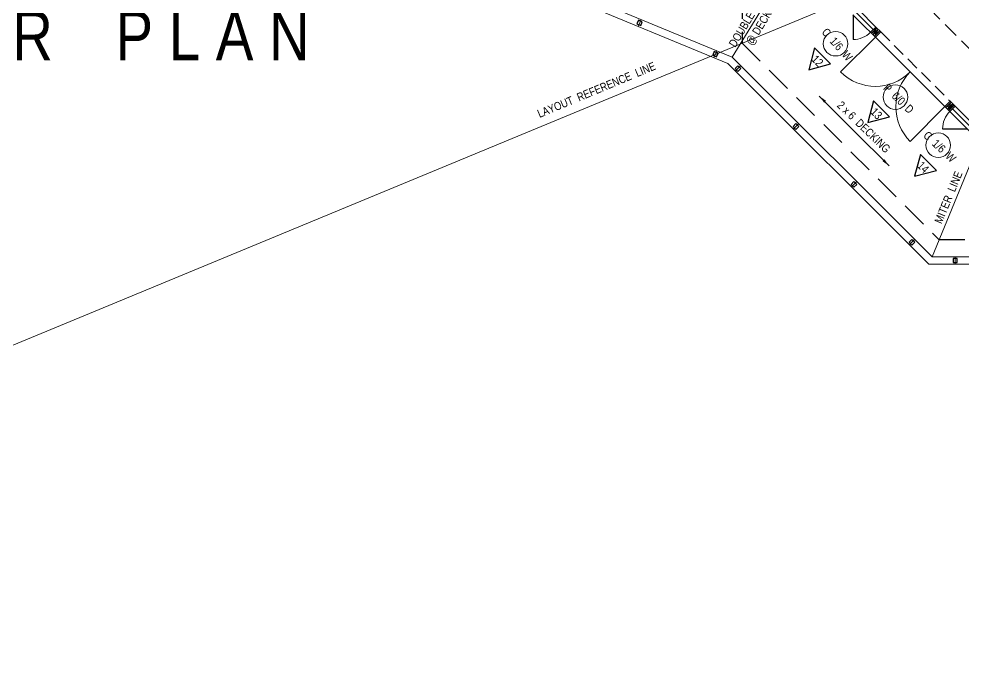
# Model space of a CAD drawing. Header units: inches. Extents: x 2775 to 35798, y 1675 to 10350.
# Drawn here: x 12593 to 13284, y 3096 to 3573 of the extents above; entities that cross this region are included whole.
import ezdxf

# ---------------------------------------------------------------- set-up
doc = ezdxf.new("R2010")
doc.units = ezdxf.units.IN
doc.header["$LTSCALE"] = 0.5
doc.header["$MEASUREMENT"] = 0
doc.linetypes.add('CENTER', pattern=[2, 1.25, -0.25, 0.25, -0.25])
doc.linetypes.add('HIDDEN', pattern=[0.375, 0.25, -0.125])
for name, color, linetype, lineweight in [('BALCONY', 3, 'CONTINUOUS', 30), ('DOORS', 7, 'CONTINUOUS', 30), ('FOUNDATION', 7, 'CONTINUOUS', 30), ('GRID', 1, 'CENTER', 20), ('LAYOUT', 6, 'CONTINUOUS', 9), ('LITE COVE', 7, 'HIDDEN', 30), ('ROOF BEAMS', 3, 'HIDDEN', 30), ('ROOFLINE', 7, 'HIDDEN', 30), ('WALL FRAMING', 7, 'CONTINUOUS', 30), ('WALLS', 7, 'CONTINUOUS', 30), ('WINDOWS', 5, 'CONTINUOUS', 30)]:
    doc.layers.add(name, color=color, linetype=linetype, lineweight=lineweight)
doc.layers.add('C-BLDG', color=84, linetype='CONTINUOUS')
doc.layers.add('TEXT', color=7, linetype='CONTINUOUS')
doc.styles.add('ARCHENT', font='technical.ttf', dxfattribs={"height": 6})
doc.styles.add('ARCHENTLTD', font='technical.ttf', dxfattribs={"height": 6})
doc.dimstyles.new('ARCHENTLTD', dxfattribs={"dimtxt": 12, "dimasz": 6, "dimexe": 9, "dimexo": 3, "dimgap": 1, "dimtad": 0, "dimdec": 4, "dimzin": 1, "dimdsep": 46, "dimlunit": 4, "dimtxsty": 'ARCHENT', "dimcen": 6, "dimaunit": 1, "dimadec": 5, "dimazin": 0, "dimtfac": 1, "dimtdec": 4, "dimtofl": 0, "dimtmove": 0, "dimatfit": 3, "dimfxl": 1, "dimfrac": 2, "dimtolj": 1, "dimtzin": 0, "dimarcsym": 0})

msp = doc.modelspace()

# ---------------------------------------------------------------- linework, layer by layer
at = {"layer": 'BALCONY', "lineweight": 20, "ltscale": 50}
for p, q in [((13115.2954, 3544.6025), (12771.72967, 3686.80619)), ((13261.65796, 3398.38291), (13115.2954, 3544.6025)), ((13261.65796, 3398.38291), (13475.6626, 3398.48748))]:
    msp.add_line(p, q, dxfattribs=at)
at = {"layer": 'BALCONY', "color": 3, "linetype": 'ByBlock', "lineweight": 20, "ltscale": 50}
for p, q in [((13112.18173, 3539.93876), (12767.51975, 3682.59619)), ((13259.38247, 3392.8818), (13112.18173, 3539.93876)), ((13259.38247, 3392.8818), (13477.94346, 3392.98859))]:
    msp.add_line(p, q, dxfattribs=at)
at = {"layer": 'C-BLDG', "color": 7, "linetype": 'Continuous', "lineweight": 20, "ltscale": 25}
for centre, start, end in [((13203.94186, 3575.52885), 270.00599374, 315.00599374), ((13287.38919, 3492.09898), 135.00599374, 180.00599374)]:
    msp.add_arc(centre, 18, start, end, dxfattribs=at)
at = {"layer": 'DOORS', "ltscale": 75}
for p, q in [((13220.19145, 3559.25152), (13194.72766, 3533.76284)), ((13245.70499, 3482.91696), (13271.12795, 3508.36478))]:
    msp.add_line(p, q, dxfattribs=at)
at = {"layer": 'DOORS', "lineweight": 20, "ltscale": 75}
msp.add_line((13220.19185, 3559.25112), (13271.12841, 3508.36432), dxfattribs=at)
at = {"layer": 'DOORS', "color": 7, "linetype": 'Continuous', "lineweight": 20, "ltscale": 7.5}
for centre in [(13191.07474, 3554.44199), (13234.87231, 3515.33781), (13266.23534, 3480.1086)]:
    msp.add_circle(centre, 9, dxfattribs=at)
at = {"layer": 'DOORS', "lineweight": 9, "ltscale": 75}
for centre, radius, start, end in [((13220.19145, 3559.25152), 36.02885, 225.02799702, 315.02799702), ((13271.11947, 3508.35617), 35.97116, 135.01838279, 225.02786392)]:
    msp.add_arc(centre, radius, start, end, dxfattribs=at)
at = {"layer": 'FOUNDATION', "color": 7, "linetype": 'Continuous', "lineweight": 9, "ltscale": 25}
for p, q in [((13115.2954, 3544.6025), (13194.698, 3673.09195)), ((13261.65805, 3398.38282), (13290.66137, 3468.4999))]:
    msp.add_line(p, q, dxfattribs=at)
at = {"layer": 'GRID', "ltscale": 50}
msp.add_line((13296.61771, 3482.9), (13194.74277, 3584.67543), dxfattribs=at)
at = {"layer": 'GRID', "linetype": 'Continuous', "lineweight": 30, "ltscale": 25}
for p, q in [((13046.85161, 3571.66987), (13045.70356, 3568.89823)), ((13045.70356, 3568.89823), (13048.4752, 3567.75018)), ((13049.62325, 3570.52182), (13046.85161, 3571.66987)), ((13048.4752, 3567.75018), (13049.62325, 3570.52182)), ((13102.29042, 3548.72345), (13101.14237, 3545.95181)), ((13101.14237, 3545.95181), (13103.91401, 3544.80376)), ((13105.06206, 3547.5754), (13102.29042, 3548.72345)), ((13103.91401, 3544.80376), (13105.06206, 3547.5754)), ((13119.59234, 3538.33777), (13117.47102, 3536.21645)), ((13121.71366, 3536.21645), (13119.59234, 3538.33777)), ((13117.47102, 3536.21645), (13119.59234, 3534.09513)), ((13119.59234, 3534.09513), (13121.71366, 3536.21645)), ((13162.03948, 3495.9321), (13159.91816, 3493.81078)), ((13159.91816, 3493.81078), (13162.03948, 3491.68946)), ((13164.1608, 3493.81078), (13162.03948, 3495.9321)), ((13162.03948, 3491.68946), (13164.1608, 3493.81078)), ((13204.48661, 3453.52643), (13202.36529, 3451.40511)), ((13202.36529, 3451.40511), (13204.48661, 3449.28379)), ((13206.60793, 3451.40511), (13204.48661, 3453.52643)), ((13204.48661, 3449.28379), (13206.60793, 3451.40511)), ((13246.93374, 3411.12076), (13244.81242, 3408.99944)), ((13244.81242, 3408.99944), (13246.93374, 3406.87812)), ((13249.05506, 3408.99944), (13246.93374, 3411.12076)), ((13246.93374, 3406.87812), (13249.05506, 3408.99944)), ((13277.16164, 3397.14122), (13277.16164, 3394.14122)), ((13280.16164, 3397.14122), (13277.16164, 3397.14122)), ((13277.16164, 3394.14122), (13280.16164, 3394.14122)), ((13280.16164, 3394.14122), (13280.16164, 3397.14122))]:
    msp.add_line(p, q, dxfattribs=at)
at = {"layer": 'GRID', "linetype": 'Continuous', "ltscale": 25}
for p, q in [((13048.68312, 3572.17368), (13046.5797, 3567.09179)), ((13104.12194, 3549.22726), (13102.01851, 3544.14536)), ((13121.53594, 3538.16194), (13117.64875, 3534.27095)), ((13163.98307, 3495.75627), (13160.09588, 3491.86528)), ((13206.4302, 3453.3506), (13202.54302, 3449.45961)), ((13248.87734, 3410.94493), (13244.99015, 3407.05394)), ((13278.66029, 3398.39122), (13278.66298, 3392.89122))]:
    msp.add_line(p, q, dxfattribs=at)
at = {"layer": 'LAYOUT', "color": 6, "linetype": 'Continuous', "lineweight": 5, "ltscale": 250}
msp.add_line((13368.50138, 3656.7467), (12016.33977, 3096.40237), dxfattribs=at)
at = {"layer": 'LITE COVE', "ltscale": 90}
msp.add_line((13315.17106, 3524.75362), (13225.40688, 3614.43011), dxfattribs=at)
at = {"layer": 'ROOF BEAMS', "lineweight": 20, "ltscale": 75}
msp.add_line((13224.07904, 3563.14211), (13275.0156, 3512.2553), dxfattribs=at)
at = {"layer": 'ROOFLINE', "linetype": 'HIDDEN', "ltscale": 150}
for p, q in [((13122.72178, 3591.30261), (13122.73956, 3554.90145)), ((13122.6923, 3554.88186), (13266.82961, 3410.88535)), ((13266.84843, 3410.93085), (13470.45969, 3411.03033))]:
    msp.add_line(p, q, dxfattribs=at)
at = {"layer": 'WALL FRAMING', "lineweight": 20, "ltscale": 50}
for p, q in [((13221.24916, 3565.96908), (13217.35866, 3562.07558)), ((13222.31022, 3564.90883), (13218.41973, 3561.01533)), ((13223.37166, 3563.84894), (13219.4808, 3559.95508)), ((13275.72298, 3511.54847), (13271.82685, 3507.64934)), ((13276.78405, 3510.48822), (13272.88792, 3506.58909)), ((13277.84548, 3509.42833), (13273.94898, 3505.52883))]:
    msp.add_line(p, q, dxfattribs=at)
at = {"layer": 'WALL FRAMING', "lineweight": 9, "ltscale": 150}
for p, q in [((13221.24923, 3565.96915), (13218.42282, 3561.01843)), ((13217.35866, 3562.07558), (13222.31022, 3564.90883)), ((13218.42282, 3561.01843), (13223.37159, 3563.84887)), ((13222.31022, 3564.90883), (13219.484, 3559.95828)), ((13275.72298, 3511.54847), (13272.88792, 3506.58909)), ((13271.83546, 3507.65796), (13276.78405, 3510.48822)), ((13272.88792, 3506.58909), (13277.84548, 3509.42833)), ((13276.78405, 3510.48822), (13273.95782, 3505.53767))]:
    msp.add_line(p, q, dxfattribs=at)
at = {"layer": 'WALLS', "color": 4, "lineweight": 20, "ltscale": 50}
for p, q in [((13220.54178, 3566.67591), (13207.80764, 3579.39761)), ((13291.287, 3495.9998), (13278.55286, 3508.7215))]:
    msp.add_line(p, q, dxfattribs=at)
at = {"layer": 'WALLS', "color": 4, "ltscale": 50}
for p, q in [((13220.54178, 3566.67591), (13216.65128, 3562.78242)), ((13224.07904, 3563.14211), (13220.54178, 3566.67591)), ((13216.64468, 3562.77581), (13220.18168, 3559.24176)), ((13224.07904, 3563.14211), (13220.18818, 3559.24825)), ((13275.0156, 3512.2553), (13271.11947, 3508.35617)), ((13278.55286, 3508.7215), (13275.0156, 3512.2553)), ((13278.55286, 3508.7215), (13274.65636, 3504.822))]:
    msp.add_line(p, q, dxfattribs=at)
at = {"layer": 'WALLS', "color": 4, "ltscale": 75}
for p, q in [((13216.65419, 3562.78533), (13220.19144, 3559.25153)), ((13271.12795, 3508.36478), (13274.66527, 3504.83091))]:
    msp.add_line(p, q, dxfattribs=at)
at = {"layer": 'WINDOWS', "ltscale": 75}
for p, q in [((13203.94186, 3575.52885), (13203.94374, 3557.52885)), ((13205.86305, 3577.45153), (13218.59587, 3564.72851)), ((13276.60461, 3506.77175), (13289.33743, 3494.04873)), ((13269.38919, 3492.0971), (13287.38919, 3492.09898))]:
    msp.add_line(p, q, dxfattribs=at)
at = {"layer": 'WINDOWS', "linetype": 'Continuous', "lineweight": 25, "ltscale": 25, "flags": 128}
for points in [[(13171.47905, 3535.3409), (13187.44961, 3539.62402), (13175.75504, 3551.31337)], [(13214.60557, 3496.69671), (13230.57613, 3500.97982), (13218.88157, 3512.66918)], [(13248.84763, 3457.47338), (13264.8424, 3461.66517), (13253.21482, 3473.42115)]]:
    msp.add_lwpolyline(points, close=True, dxfattribs=at)

# ---------------------------------------------------------------- texts
at = {"layer": 'DOORS', "color": 7, "linetype": 'Continuous', "lineweight": 30, "ltscale": 1.5, "char_height": 6, "style": 'ARCHENTLTD'}
for s, insert, attachment_point, rotation in [('DOUBLE  SOLID  BLOCKING\\P@ DECKING  MITER  LINE\\P{\\H1.999x;  }', (13160.08311, 3633.22894), 3, 58.9201775), ('C  1/6  W\\P{\\H1.999x;  }', (13203.96637, 3545.10311), 3, 311.49725364), ('LAYOUT  REFERENCE  LINE\\P{\\H1.999x;  }', (12972.10838, 3505.57682), 1, 22.67239288), ('P  6/0  D\\P{\\H1.999x;  }', (13248.94318, 3507.0688), 3, 315.87920846), ('2 x 6  DECKING\\P{\\H1.999x;  }', (13231.81008, 3478.22995), 3, 316.03138889), ('C  1/6  W\\P{\\H1.999x;  }', (13279.79504, 3471.38428), 3, 317.02405044), ('MITER  LINE\\P{\\H1.999x;  }', (13278.6032, 3461.7801), 3, 67.52506444)]:
    msp.add_mtext(s, dxfattribs=dict(at, insert=insert, attachment_point=attachment_point, rotation=rotation))
at = {"layer": 'TEXT', "linetype": 'Continuous', "insert": (12224.02946, 3638.38438), "char_height": 36, "attachment_point": 1, "style": 'ARCHENTLTD'}
msp.add_mtext('   \\P  M A I N    F L O O R    P L A N', dxfattribs=at)
at = {"layer": 'TEXT', "color": 5, "linetype": 'Continuous', "lineweight": 30, "ltscale": 1.5, "char_height": 6, "attachment_point": 5, "style": 'ARCHENTLTD'}
for s, insert, rotation in [('12\\P  ', (13174.28004, 3538.36407), 315.03196599), ('13\\P  ', (13217.40656, 3499.71988), 315.03191685), ('14\\P  ', (13251.66585, 3460.48049), 314.7045688)]:
    msp.add_mtext(s, dxfattribs=dict(at, insert=insert, rotation=rotation))

# ---------------------------------------------------------------- leaders
at = {"layer": 'FOUNDATION', "color": 7, "linetype": 'Continuous', "lineweight": 9, "ltscale": 25}
for points in [[(13179.18162, 3516.11031), (13204.75352, 3490.50062)], [(13230.32543, 3464.89094), (13204.75352, 3490.50062)]]:
    msp.add_leader(points, dimstyle='ARCHENTLTD', override={"dimgap": 1, "dimtad": 0}, dxfattribs=at)

doc.saveas('drawing.dxf')
